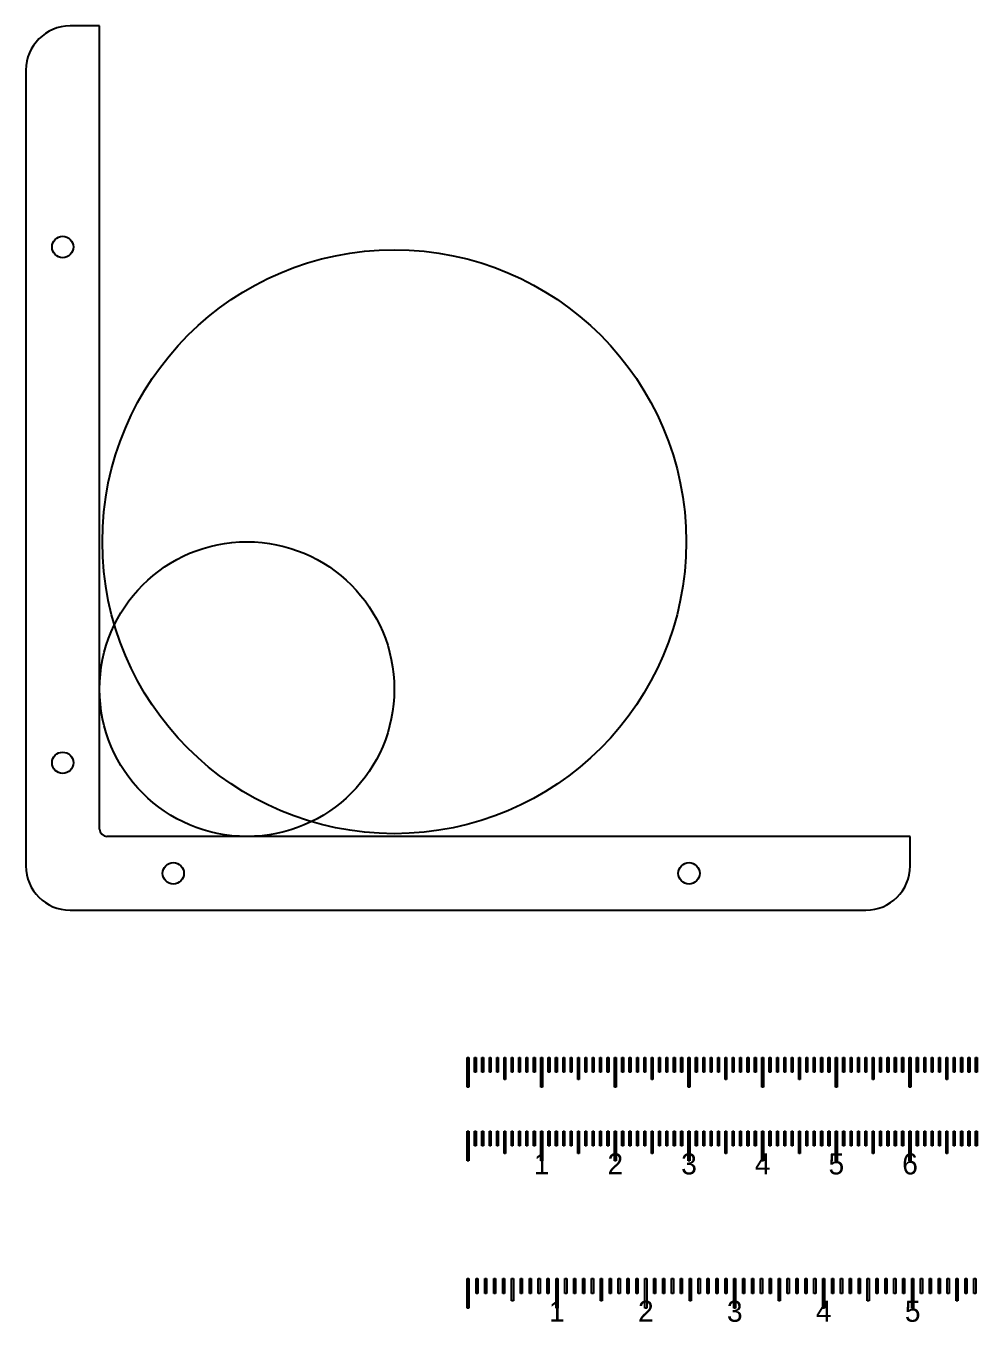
# Model space of a CAD drawing. Header units: millimetres. Extents: x 0 to 260, y -56 to 120.
# Drawn here: x 0 to 129.1, y -55.9 to 120 of the extents above; entities that cross this region are included whole.
import ezdxf

# ---------------------------------------------------------------- set-up
doc = ezdxf.new("R2010")
doc.units = ezdxf.units.MM
doc.layers.get('0').update_dxf_attribs({"lineweight": 25, "true_color": 0xffffff})
for name, color, linetype, lineweight, true_color in [('engrave', 6, 'Continuous', 25, 0xff00ff), ('guides', 1, 'Continuous', 25, 0xff0000), ('mark', 3, 'Continuous', 25, 0x00ff00)]:
    doc.layers.add(name, color=color, linetype=linetype, lineweight=lineweight, true_color=true_color)
doc.styles.add('textstyle0', font='')
doc.styles.add('textstyle1', font='')
doc.styles.add('textstyle2', font='')
doc.styles.add('textstyle27', font='')
doc.styles.add('textstyle28', font='')
doc.styles.add('textstyle29', font='')
doc.styles.add('textstyle3', font='')
doc.styles.add('textstyle30', font='')
doc.styles.add('textstyle31', font='')
doc.styles.add('textstyle4', font='')
doc.styles.add('textstyle5', font='')
doc.styles.get('textstyle0').set_extended_font_data('FreeMono')
doc.styles.get('textstyle1').set_extended_font_data('FreeMono')
doc.styles.get('textstyle2').set_extended_font_data('FreeMono')
doc.styles.get('textstyle27').set_extended_font_data('FreeMono')
doc.styles.get('textstyle28').set_extended_font_data('FreeMono')
doc.styles.get('textstyle29').set_extended_font_data('FreeMono')
doc.styles.get('textstyle3').set_extended_font_data('FreeMono')
doc.styles.get('textstyle30').set_extended_font_data('FreeMono')
doc.styles.get('textstyle31').set_extended_font_data('FreeMono')
doc.styles.get('textstyle4').set_extended_font_data('FreeMono')
doc.styles.get('textstyle5').set_extended_font_data('FreeMono')

msp = doc.modelspace()

# ---------------------------------------------------------------- linework, layer by layer
for p, q in [((10, 120), (6, 120)), ((10, 11), (10, 120)), ((0, 114), (0, 6)), ((120, 10), (11, 10)), ((120, 6), (120, 10)), ((6, 0), (114, 0))]:
    msp.add_line(p, q)
for centre in [(5, 90), (5, 20), (20, 5), (90, 5)]:
    msp.add_circle(centre, 1.45)
for centre, radius, start, end in [((6, 114), 6, 90, 180), ((11, 11), 1, 180, 270), ((6, 6), 6, 180, 270), ((114, 6), 6, 270, 0)]:
    msp.add_arc(centre, radius, start, end)
at = {"layer": 'engrave'}
for p, q in [((59.9, -20), (60.1, -20)), ((59.9, -24), (59.9, -20)), ((60.1, -20), (60.1, -24)), ((60.9, -20), (61.1, -20)), ((60.9, -22), (60.9, -20)), ((61.1, -20), (61.1, -22)), ((61.9, -20), (62.1, -20)), ((61.9, -22), (61.9, -20)), ((62.1, -20), (62.1, -22)), ((62.9, -20), (63.1, -20)), ((62.9, -22), (62.9, -20)), ((63.1, -20), (63.1, -22)), ((63.9, -20), (64.1, -20)), ((63.9, -22), (63.9, -20)), ((64.1, -20), (64.1, -22)), ((64.9, -20), (65.1, -20)), ((64.9, -23), (64.9, -20)), ((65.1, -20), (65.1, -23)), ((65.9, -20), (66.1, -20)), ((65.9, -22), (65.9, -20)), ((66.1, -20), (66.1, -22)), ((66.9, -20), (67.1, -20)), ((66.9, -22), (66.9, -20)), ((67.1, -20), (67.1, -22)), ((67.9, -20), (68.1, -20)), ((67.9, -22), (67.9, -20)), ((68.1, -20), (68.1, -22)), ((68.9, -20), (69.1, -20)), ((68.9, -22), (68.9, -20)), ((69.1, -20), (69.1, -22)), ((69.9, -20), (70.1, -20)), ((69.9, -24), (69.9, -20)), ((70.1, -20), (70.1, -24)), ((70.9, -20), (71.1, -20)), ((70.9, -22), (70.9, -20)), ((71.1, -20), (71.1, -22)), ((71.9, -20), (72.1, -20)), ((71.9, -22), (71.9, -20)), ((72.1, -20), (72.1, -22)), ((72.9, -20), (73.1, -20)), ((72.9, -22), (72.9, -20)), ((73.1, -20), (73.1, -22)), ((73.9, -20), (74.1, -20)), ((73.9, -22), (73.9, -20)), ((74.1, -20), (74.1, -22)), ((74.9, -20), (75.1, -20)), ((74.9, -23), (74.9, -20)), ((75.1, -20), (75.1, -23)), ((75.9, -20), (76.1, -20)), ((75.9, -22), (75.9, -20)), ((76.1, -20), (76.1, -22)), ((76.9, -20), (77.1, -20)), ((76.9, -22), (76.9, -20)), ((77.1, -20), (77.1, -22)), ((77.9, -20), (78.1, -20)), ((77.9, -22), (77.9, -20)), ((78.1, -20), (78.1, -22)), ((78.9, -20), (79.1, -20)), ((78.9, -22), (78.9, -20)), ((79.1, -20), (79.1, -22)), ((79.9, -20), (80.1, -20)), ((79.9, -24), (79.9, -20)), ((80.1, -20), (80.1, -24)), ((80.9, -20), (81.1, -20)), ((80.9, -22), (80.9, -20)), ((81.1, -20), (81.1, -22)), ((81.9, -20), (82.1, -20)), ((81.9, -22), (81.9, -20)), ((82.1, -20), (82.1, -22)), ((82.9, -20), (83.1, -20)), ((82.9, -22), (82.9, -20)), ((83.1, -20), (83.1, -22)), ((83.9, -20), (84.1, -20)), ((83.9, -22), (83.9, -20)), ((84.1, -20), (84.1, -22)), ((84.9, -20), (85.1, -20)), ((84.9, -23), (84.9, -20)), ((85.1, -20), (85.1, -23)), ((85.9, -20), (86.1, -20)), ((85.9, -22), (85.9, -20)), ((86.1, -20), (86.1, -22)), ((86.9, -20), (87.1, -20)), ((86.9, -22), (86.9, -20)), ((87.1, -20), (87.1, -22)), ((87.9, -20), (88.1, -20)), ((87.9, -22), (87.9, -20)), ((88.1, -20), (88.1, -22)), ((88.9, -20), (89.1, -20)), ((88.9, -22), (88.9, -20)), ((89.1, -20), (89.1, -22)), ((89.9, -20), (90.1, -20)), ((89.9, -24), (89.9, -20)), ((90.1, -20), (90.1, -24)), ((90.9, -20), (91.1, -20)), ((90.9, -22), (90.9, -20)), ((91.1, -20), (91.1, -22)), ((91.9, -20), (92.1, -20)), ((91.9, -22), (91.9, -20)), ((92.1, -20), (92.1, -22)), ((92.9, -20), (93.1, -20)), ((92.9, -22), (92.9, -20)), ((93.1, -20), (93.1, -22)), ((93.9, -20), (94.1, -20)), ((93.9, -22), (93.9, -20)), ((94.1, -20), (94.1, -22)), ((94.9, -20), (95.1, -20)), ((94.9, -23), (94.9, -20)), ((95.1, -20), (95.1, -23)), ((95.9, -20), (96.1, -20)), ((95.9, -22), (95.9, -20)), ((96.1, -20), (96.1, -22)), ((96.9, -20), (97.1, -20)), ((96.9, -22), (96.9, -20)), ((97.1, -20), (97.1, -22)), ((97.9, -20), (98.1, -20)), ((97.9, -22), (97.9, -20)), ((98.1, -20), (98.1, -22)), ((98.9, -20), (99.1, -20)), ((98.9, -22), (98.9, -20)), ((99.1, -20), (99.1, -22)), ((99.9, -20), (100.1, -20)), ((99.9, -24), (99.9, -20)), ((100.1, -20), (100.1, -24)), ((100.9, -20), (101.1, -20)), ((100.9, -22), (100.9, -20)), ((101.1, -20), (101.1, -22)), ((101.9, -20), (102.1, -20)), ((101.9, -22), (101.9, -20)), ((102.1, -20), (102.1, -22)), ((102.9, -20), (103.1, -20)), ((102.9, -22), (102.9, -20)), ((103.1, -20), (103.1, -22)), ((103.9, -20), (104.1, -20)), ((103.9, -22), (103.9, -20)), ((104.1, -20), (104.1, -22)), ((104.9, -20), (105.1, -20)), ((104.9, -23), (104.9, -20)), ((105.1, -20), (105.1, -23)), ((105.9, -20), (106.1, -20)), ((105.9, -22), (105.9, -20)), ((106.1, -20), (106.1, -22)), ((106.9, -20), (107.1, -20)), ((106.9, -22), (106.9, -20)), ((107.1, -20), (107.1, -22)), ((107.9, -20), (108.1, -20)), ((107.9, -22), (107.9, -20)), ((108.1, -20), (108.1, -22)), ((108.9, -20), (109.1, -20)), ((108.9, -22), (108.9, -20)), ((109.1, -20), (109.1, -22)), ((109.9, -20), (110.1, -20)), ((109.9, -24), (109.9, -20)), ((110.1, -20), (110.1, -24)), ((110.9, -20), (111.1, -20)), ((110.9, -22), (110.9, -20)), ((111.1, -20), (111.1, -22)), ((111.9, -20), (112.1, -20)), ((111.9, -22), (111.9, -20)), ((112.1, -20), (112.1, -22)), ((112.9, -20), (113.1, -20)), ((112.9, -22), (112.9, -20)), ((113.1, -20), (113.1, -22)), ((113.9, -20), (114.1, -20)), ((113.9, -22), (113.9, -20)), ((114.1, -20), (114.1, -22)), ((114.9, -20), (115.1, -20)), ((114.9, -23), (114.9, -20)), ((115.1, -20), (115.1, -23)), ((115.9, -20), (116.1, -20)), ((115.9, -22), (115.9, -20)), ((116.1, -20), (116.1, -22)), ((116.9, -20), (117.1, -20)), ((116.9, -22), (116.9, -20)), ((117.1, -20), (117.1, -22)), ((117.9, -20), (118.1, -20)), ((117.9, -22), (117.9, -20)), ((118.1, -20), (118.1, -22)), ((118.9, -20), (119.1, -20)), ((118.9, -22), (118.9, -20)), ((119.1, -20), (119.1, -22)), ((119.9, -20), (120.1, -20)), ((119.9, -24), (119.9, -20)), ((120.1, -20), (120.1, -24)), ((120.9, -20), (121.1, -20)), ((120.9, -22), (120.9, -20)), ((121.1, -20), (121.1, -22)), ((121.9, -20), (122.1, -20)), ((121.9, -22), (121.9, -20)), ((122.1, -20), (122.1, -22)), ((122.9, -20), (123.1, -20)), ((122.9, -22), (122.9, -20)), ((123.1, -20), (123.1, -22)), ((123.9, -20), (124.1, -20)), ((123.9, -22), (123.9, -20)), ((124.1, -20), (124.1, -22)), ((124.9, -20), (125.1, -20)), ((124.9, -23), (124.9, -20)), ((125.1, -20), (125.1, -23)), ((125.9, -20), (126.1, -20)), ((125.9, -22), (125.9, -20)), ((126.1, -20), (126.1, -22)), ((126.9, -20), (127.1, -20)), ((126.9, -22), (126.9, -20)), ((127.1, -20), (127.1, -22)), ((127.9, -20), (128.1, -20)), ((127.9, -22), (127.9, -20)), ((128.1, -20), (128.1, -22)), ((128.9, -20), (129.1, -20)), ((128.9, -22), (128.9, -20)), ((129.1, -20), (129.1, -22)), ((61.1, -22), (60.9, -22)), ((62.1, -22), (61.9, -22)), ((63.1, -22), (62.9, -22)), ((64.1, -22), (63.9, -22)), ((66.1, -22), (65.9, -22)), ((67.1, -22), (66.9, -22)), ((68.1, -22), (67.9, -22)), ((69.1, -22), (68.9, -22)), ((71.1, -22), (70.9, -22)), ((72.1, -22), (71.9, -22)), ((73.1, -22), (72.9, -22)), ((74.1, -22), (73.9, -22)), ((76.1, -22), (75.9, -22)), ((77.1, -22), (76.9, -22)), ((78.1, -22), (77.9, -22)), ((79.1, -22), (78.9, -22)), ((81.1, -22), (80.9, -22)), ((82.1, -22), (81.9, -22)), ((83.1, -22), (82.9, -22)), ((84.1, -22), (83.9, -22)), ((86.1, -22), (85.9, -22)), ((87.1, -22), (86.9, -22)), ((88.1, -22), (87.9, -22)), ((89.1, -22), (88.9, -22)), ((91.1, -22), (90.9, -22)), ((92.1, -22), (91.9, -22)), ((93.1, -22), (92.9, -22)), ((94.1, -22), (93.9, -22)), ((96.1, -22), (95.9, -22)), ((97.1, -22), (96.9, -22)), ((98.1, -22), (97.9, -22)), ((99.1, -22), (98.9, -22)), ((101.1, -22), (100.9, -22)), ((102.1, -22), (101.9, -22)), ((103.1, -22), (102.9, -22)), ((104.1, -22), (103.9, -22)), ((106.1, -22), (105.9, -22)), ((107.1, -22), (106.9, -22)), ((108.1, -22), (107.9, -22)), ((109.1, -22), (108.9, -22)), ((111.1, -22), (110.9, -22)), ((112.1, -22), (111.9, -22)), ((113.1, -22), (112.9, -22)), ((114.1, -22), (113.9, -22)), ((116.1, -22), (115.9, -22)), ((117.1, -22), (116.9, -22)), ((118.1, -22), (117.9, -22)), ((119.1, -22), (118.9, -22)), ((121.1, -22), (120.9, -22)), ((122.1, -22), (121.9, -22)), ((123.1, -22), (122.9, -22)), ((124.1, -22), (123.9, -22)), ((126.1, -22), (125.9, -22)), ((127.1, -22), (126.9, -22)), ((128.1, -22), (127.9, -22)), ((129.1, -22), (128.9, -22)), ((60.1, -24), (59.9, -24)), ((65.1, -23), (64.9, -23)), ((70.1, -24), (69.9, -24)), ((75.1, -23), (74.9, -23)), ((80.1, -24), (79.9, -24)), ((85.1, -23), (84.9, -23)), ((90.1, -24), (89.9, -24)), ((95.1, -23), (94.9, -23)), ((100.1, -24), (99.9, -24)), ((105.1, -23), (104.9, -23)), ((110.1, -24), (109.9, -24)), ((115.1, -23), (114.9, -23)), ((120.1, -24), (119.9, -24)), ((125.1, -23), (124.9, -23)), ((59.9, -30), (60.1, -30)), ((59.9, -34), (59.9, -30)), ((60.1, -30), (60.1, -34)), ((60.9, -30), (61.1, -30)), ((60.9, -32), (60.9, -30)), ((61.1, -30), (61.1, -32)), ((61.9, -30), (62.1, -30)), ((61.9, -32), (61.9, -30)), ((62.1, -30), (62.1, -32)), ((62.9, -30), (63.1, -30)), ((62.9, -32), (62.9, -30)), ((63.1, -30), (63.1, -32)), ((63.9, -30), (64.1, -30)), ((63.9, -32), (63.9, -30)), ((64.1, -30), (64.1, -32)), ((64.9, -30), (65.1, -30)), ((64.9, -33), (64.9, -30)), ((65.1, -30), (65.1, -33)), ((65.9, -30), (66.1, -30)), ((65.9, -32), (65.9, -30)), ((66.1, -30), (66.1, -32)), ((66.9, -30), (67.1, -30)), ((66.9, -32), (66.9, -30)), ((67.1, -30), (67.1, -32)), ((67.9, -30), (68.1, -30)), ((67.9, -32), (67.9, -30)), ((68.1, -30), (68.1, -32)), ((68.9, -30), (69.1, -30)), ((68.9, -32), (68.9, -30)), ((69.1, -30), (69.1, -32)), ((69.9, -30), (70.1, -30)), ((69.9, -34), (69.9, -30)), ((70.1, -30), (70.1, -34)), ((70.9, -30), (71.1, -30)), ((70.9, -32), (70.9, -30)), ((71.1, -30), (71.1, -32)), ((71.9, -30), (72.1, -30)), ((71.9, -32), (71.9, -30)), ((72.1, -30), (72.1, -32)), ((72.9, -30), (73.1, -30)), ((72.9, -32), (72.9, -30)), ((73.1, -30), (73.1, -32)), ((73.9, -30), (74.1, -30)), ((73.9, -32), (73.9, -30)), ((74.1, -30), (74.1, -32)), ((74.9, -30), (75.1, -30)), ((74.9, -33), (74.9, -30)), ((75.1, -30), (75.1, -33)), ((75.9, -30), (76.1, -30)), ((75.9, -32), (75.9, -30)), ((76.1, -30), (76.1, -32)), ((76.9, -30), (77.1, -30)), ((76.9, -32), (76.9, -30)), ((77.1, -30), (77.1, -32)), ((77.9, -30), (78.1, -30)), ((77.9, -32), (77.9, -30)), ((78.1, -30), (78.1, -32)), ((78.9, -30), (79.1, -30)), ((78.9, -32), (78.9, -30)), ((79.1, -30), (79.1, -32)), ((79.9, -30), (80.1, -30)), ((79.9, -34), (79.9, -30)), ((80.1, -30), (80.1, -34)), ((80.9, -30), (81.1, -30)), ((80.9, -32), (80.9, -30)), ((81.1, -30), (81.1, -32)), ((81.9, -30), (82.1, -30)), ((81.9, -32), (81.9, -30)), ((82.1, -30), (82.1, -32)), ((82.9, -30), (83.1, -30)), ((82.9, -32), (82.9, -30)), ((83.1, -30), (83.1, -32)), ((83.9, -30), (84.1, -30)), ((83.9, -32), (83.9, -30)), ((84.1, -30), (84.1, -32)), ((84.9, -30), (85.1, -30)), ((84.9, -33), (84.9, -30)), ((85.1, -30), (85.1, -33)), ((85.9, -30), (86.1, -30)), ((85.9, -32), (85.9, -30)), ((86.1, -30), (86.1, -32)), ((86.9, -30), (87.1, -30)), ((86.9, -32), (86.9, -30)), ((87.1, -30), (87.1, -32)), ((87.9, -30), (88.1, -30)), ((87.9, -32), (87.9, -30)), ((88.1, -30), (88.1, -32)), ((88.9, -30), (89.1, -30)), ((88.9, -32), (88.9, -30)), ((89.1, -30), (89.1, -32)), ((89.9, -30), (90.1, -30)), ((89.9, -34), (89.9, -30)), ((90.1, -30), (90.1, -34)), ((90.9, -30), (91.1, -30)), ((90.9, -32), (90.9, -30)), ((91.1, -30), (91.1, -32)), ((91.9, -30), (92.1, -30)), ((91.9, -32), (91.9, -30)), ((92.1, -30), (92.1, -32)), ((92.9, -30), (93.1, -30)), ((92.9, -32), (92.9, -30)), ((93.1, -30), (93.1, -32)), ((93.9, -30), (94.1, -30)), ((93.9, -32), (93.9, -30)), ((94.1, -30), (94.1, -32)), ((94.9, -30), (95.1, -30)), ((94.9, -33), (94.9, -30)), ((95.1, -30), (95.1, -33)), ((95.9, -30), (96.1, -30)), ((95.9, -32), (95.9, -30)), ((96.1, -30), (96.1, -32)), ((96.9, -30), (97.1, -30)), ((96.9, -32), (96.9, -30)), ((97.1, -30), (97.1, -32)), ((97.9, -30), (98.1, -30)), ((97.9, -32), (97.9, -30)), ((98.1, -30), (98.1, -32)), ((98.9, -30), (99.1, -30)), ((98.9, -32), (98.9, -30)), ((99.1, -30), (99.1, -32)), ((99.9, -30), (100.1, -30)), ((99.9, -34), (99.9, -30)), ((100.1, -30), (100.1, -34)), ((100.9, -30), (101.1, -30)), ((100.9, -32), (100.9, -30)), ((101.1, -30), (101.1, -32)), ((101.9, -30), (102.1, -30)), ((101.9, -32), (101.9, -30)), ((102.1, -30), (102.1, -32)), ((102.9, -30), (103.1, -30)), ((102.9, -32), (102.9, -30)), ((103.1, -30), (103.1, -32)), ((103.9, -30), (104.1, -30)), ((103.9, -32), (103.9, -30)), ((104.1, -30), (104.1, -32)), ((104.9, -30), (105.1, -30)), ((104.9, -33), (104.9, -30)), ((105.1, -30), (105.1, -33)), ((105.9, -30), (106.1, -30)), ((105.9, -32), (105.9, -30)), ((106.1, -30), (106.1, -32)), ((106.9, -30), (107.1, -30)), ((106.9, -32), (106.9, -30)), ((107.1, -30), (107.1, -32)), ((107.9, -30), (108.1, -30)), ((107.9, -32), (107.9, -30)), ((108.1, -30), (108.1, -32)), ((108.9, -30), (109.1, -30)), ((108.9, -32), (108.9, -30)), ((109.1, -30), (109.1, -32)), ((109.9, -30), (110.1, -30)), ((109.9, -34), (109.9, -30)), ((110.1, -30), (110.1, -34)), ((110.9, -30), (111.1, -30)), ((110.9, -32), (110.9, -30)), ((111.1, -30), (111.1, -32)), ((111.9, -30), (112.1, -30)), ((111.9, -32), (111.9, -30)), ((112.1, -30), (112.1, -32)), ((112.9, -30), (113.1, -30)), ((112.9, -32), (112.9, -30)), ((113.1, -30), (113.1, -32)), ((113.9, -30), (114.1, -30)), ((113.9, -32), (113.9, -30)), ((114.1, -30), (114.1, -32)), ((114.9, -30), (115.1, -30)), ((114.9, -33), (114.9, -30)), ((115.1, -30), (115.1, -33)), ((115.9, -30), (116.1, -30)), ((115.9, -32), (115.9, -30)), ((116.1, -30), (116.1, -32)), ((116.9, -30), (117.1, -30)), ((116.9, -32), (116.9, -30)), ((117.1, -30), (117.1, -32)), ((117.9, -30), (118.1, -30)), ((117.9, -32), (117.9, -30)), ((118.1, -30), (118.1, -32)), ((118.9, -30), (119.1, -30)), ((118.9, -32), (118.9, -30)), ((119.1, -30), (119.1, -32)), ((119.9, -30), (120.1, -30)), ((119.9, -34), (119.9, -30)), ((120.1, -30), (120.1, -34)), ((120.9, -30), (121.1, -30)), ((120.9, -32), (120.9, -30)), ((121.1, -30), (121.1, -32)), ((121.9, -30), (122.1, -30)), ((121.9, -32), (121.9, -30)), ((122.1, -30), (122.1, -32)), ((122.9, -30), (123.1, -30)), ((122.9, -32), (122.9, -30)), ((123.1, -30), (123.1, -32)), ((123.9, -30), (124.1, -30)), ((123.9, -32), (123.9, -30)), ((124.1, -30), (124.1, -32)), ((124.9, -30), (125.1, -30)), ((124.9, -33), (124.9, -30)), ((125.1, -30), (125.1, -33)), ((125.9, -30), (126.1, -30)), ((125.9, -32), (125.9, -30)), ((126.1, -30), (126.1, -32)), ((126.9, -30), (127.1, -30)), ((126.9, -32), (126.9, -30)), ((127.1, -30), (127.1, -32)), ((127.9, -30), (128.1, -30)), ((127.9, -32), (127.9, -30)), ((128.1, -30), (128.1, -32)), ((128.9, -30), (129.1, -30)), ((128.9, -32), (128.9, -30)), ((129.1, -30), (129.1, -32)), ((61.1, -32), (60.9, -32)), ((62.1, -32), (61.9, -32)), ((63.1, -32), (62.9, -32)), ((64.1, -32), (63.9, -32)), ((65.1, -33), (64.9, -33)), ((66.1, -32), (65.9, -32)), ((67.1, -32), (66.9, -32)), ((68.1, -32), (67.9, -32)), ((69.1, -32), (68.9, -32)), ((71.1, -32), (70.9, -32)), ((72.1, -32), (71.9, -32)), ((73.1, -32), (72.9, -32)), ((74.1, -32), (73.9, -32)), ((75.1, -33), (74.9, -33)), ((76.1, -32), (75.9, -32)), ((77.1, -32), (76.9, -32)), ((78.1, -32), (77.9, -32)), ((79.1, -32), (78.9, -32)), ((81.1, -32), (80.9, -32)), ((82.1, -32), (81.9, -32)), ((83.1, -32), (82.9, -32)), ((84.1, -32), (83.9, -32)), ((85.1, -33), (84.9, -33)), ((86.1, -32), (85.9, -32)), ((87.1, -32), (86.9, -32)), ((88.1, -32), (87.9, -32)), ((89.1, -32), (88.9, -32)), ((91.1, -32), (90.9, -32)), ((92.1, -32), (91.9, -32)), ((93.1, -32), (92.9, -32)), ((94.1, -32), (93.9, -32)), ((95.1, -33), (94.9, -33)), ((96.1, -32), (95.9, -32)), ((97.1, -32), (96.9, -32)), ((98.1, -32), (97.9, -32)), ((99.1, -32), (98.9, -32)), ((101.1, -32), (100.9, -32)), ((102.1, -32), (101.9, -32)), ((103.1, -32), (102.9, -32)), ((104.1, -32), (103.9, -32)), ((105.1, -33), (104.9, -33)), ((106.1, -32), (105.9, -32)), ((107.1, -32), (106.9, -32)), ((108.1, -32), (107.9, -32)), ((109.1, -32), (108.9, -32)), ((111.1, -32), (110.9, -32)), ((112.1, -32), (111.9, -32)), ((113.1, -32), (112.9, -32)), ((114.1, -32), (113.9, -32)), ((115.1, -33), (114.9, -33)), ((116.1, -32), (115.9, -32)), ((117.1, -32), (116.9, -32)), ((118.1, -32), (117.9, -32)), ((119.1, -32), (118.9, -32)), ((121.1, -32), (120.9, -32)), ((122.1, -32), (121.9, -32)), ((123.1, -32), (122.9, -32)), ((124.1, -32), (123.9, -32)), ((125.1, -33), (124.9, -33)), ((126.1, -32), (125.9, -32)), ((127.1, -32), (126.9, -32)), ((128.1, -32), (127.9, -32)), ((129.1, -32), (128.9, -32)), ((60.1, -34), (59.9, -34)), ((70.1, -34), (69.9, -34)), ((80.1, -34), (79.9, -34)), ((90.1, -34), (89.9, -34)), ((100.1, -34), (99.9, -34)), ((110.1, -34), (109.9, -34)), ((120.1, -34), (119.9, -34)), ((59.88, -50), (60.12, -50)), ((59.88, -54), (59.88, -50)), ((60.12, -50), (60.12, -54)), ((61.09, -50), (61.33, -50)), ((61.09, -52), (61.09, -50)), ((61.33, -50), (61.33, -52)), ((62.29, -50), (62.53, -50)), ((62.29, -52), (62.29, -50)), ((62.53, -50), (62.53, -52)), ((63.5, -50), (63.74, -50)), ((63.5, -52), (63.5, -50)), ((63.74, -50), (63.74, -52)), ((64.71, -50), (64.95, -50)), ((64.71, -52), (64.71, -50)), ((64.95, -50), (64.95, -52)), ((65.91, -50), (66.16, -50)), ((65.91, -53), (65.91, -50)), ((66.16, -50), (66.16, -53)), ((67.12, -50), (67.36, -50)), ((67.12, -52), (67.12, -50)), ((67.36, -50), (67.36, -52)), ((68.33, -50), (68.57, -50)), ((68.33, -52), (68.33, -50)), ((68.57, -50), (68.57, -52)), ((69.54, -50), (69.78, -50)), ((69.54, -52), (69.54, -50)), ((69.78, -50), (69.78, -52)), ((70.74, -50), (70.98, -50)), ((70.74, -52), (70.74, -50)), ((70.98, -50), (70.98, -52)), ((71.95, -50), (72.19, -50)), ((71.95, -54), (71.95, -50)), ((72.19, -50), (72.19, -54)), ((73.16, -50), (73.4, -50)), ((73.16, -52), (73.16, -50)), ((73.4, -50), (73.4, -52)), ((74.36, -50), (74.61, -50)), ((74.36, -52), (74.36, -50)), ((74.61, -50), (74.61, -52)), ((75.57, -50), (75.81, -50)), ((75.57, -52), (75.57, -50)), ((75.81, -50), (75.81, -52)), ((76.78, -50), (77.02, -50)), ((76.78, -52), (76.78, -50)), ((77.02, -50), (77.02, -52)), ((77.99, -50), (78.23, -50)), ((77.99, -53), (77.99, -50)), ((78.23, -50), (78.23, -53)), ((79.19, -50), (79.43, -50)), ((79.19, -52), (79.19, -50)), ((79.43, -50), (79.43, -52)), ((80.4, -50), (80.64, -50)), ((80.4, -52), (80.4, -50)), ((80.64, -50), (80.64, -52)), ((81.61, -50), (81.85, -50)), ((81.61, -52), (81.61, -50)), ((81.85, -50), (81.85, -52)), ((82.81, -50), (83.06, -50)), ((82.81, -52), (82.81, -50)), ((83.06, -50), (83.06, -52)), ((84.02, -50), (84.26, -50)), ((84.02, -54), (84.02, -50)), ((84.26, -50), (84.26, -54)), ((85.23, -50), (85.47, -50)), ((85.23, -52), (85.23, -50)), ((85.47, -50), (85.47, -52)), ((86.44, -50), (86.68, -50)), ((86.44, -52), (86.44, -50)), ((86.68, -50), (86.68, -52)), ((87.64, -50), (87.88, -50)), ((87.64, -52), (87.64, -50)), ((87.88, -50), (87.88, -52)), ((88.85, -50), (89.09, -50)), ((88.85, -52), (88.85, -50)), ((89.09, -50), (89.09, -52)), ((90.06, -50), (90.3, -50)), ((90.06, -53), (90.06, -50)), ((90.3, -50), (90.3, -53)), ((91.26, -50), (91.51, -50)), ((91.26, -52), (91.26, -50)), ((91.51, -50), (91.51, -52)), ((92.47, -50), (92.71, -50)), ((92.47, -52), (92.47, -50)), ((92.71, -50), (92.71, -52)), ((93.68, -50), (93.92, -50)), ((93.68, -52), (93.68, -50)), ((93.92, -50), (93.92, -52)), ((94.89, -50), (95.13, -50)), ((94.89, -52), (94.89, -50)), ((95.13, -50), (95.13, -52)), ((96.09, -50), (96.33, -50)), ((96.09, -54), (96.09, -50)), ((96.33, -50), (96.33, -54)), ((97.3, -50), (97.54, -50)), ((97.3, -52), (97.3, -50)), ((97.54, -50), (97.54, -52)), ((98.51, -50), (98.75, -50)), ((98.51, -52), (98.51, -50)), ((98.75, -50), (98.75, -52)), ((99.71, -50), (99.96, -50)), ((99.71, -52), (99.71, -50)), ((99.96, -50), (99.96, -52)), ((100.92, -50), (101.16, -50)), ((100.92, -52), (100.92, -50)), ((101.16, -50), (101.16, -52)), ((102.13, -50), (102.37, -50)), ((102.13, -53), (102.13, -50)), ((102.37, -50), (102.37, -53)), ((103.34, -50), (103.58, -50)), ((103.34, -52), (103.34, -50)), ((103.58, -50), (103.58, -52)), ((104.54, -50), (104.78, -50)), ((104.54, -52), (104.54, -50)), ((104.78, -50), (104.78, -52)), ((105.75, -50), (105.99, -50)), ((105.75, -52), (105.75, -50)), ((105.99, -50), (105.99, -52)), ((106.96, -50), (107.2, -50)), ((106.96, -52), (106.96, -50)), ((107.2, -50), (107.2, -52)), ((108.16, -50), (108.41, -50)), ((108.16, -54), (108.16, -50)), ((108.41, -50), (108.41, -54)), ((109.37, -50), (109.61, -50)), ((109.37, -52), (109.37, -50)), ((109.61, -50), (109.61, -52)), ((110.58, -50), (110.82, -50)), ((110.58, -52), (110.58, -50)), ((110.82, -50), (110.82, -52)), ((111.78, -50), (112.03, -50)), ((111.78, -52), (111.78, -50)), ((112.03, -50), (112.03, -52)), ((112.99, -50), (113.23, -50)), ((112.99, -52), (112.99, -50)), ((113.23, -50), (113.23, -52)), ((114.2, -50), (114.44, -50)), ((114.2, -53), (114.2, -50)), ((114.44, -50), (114.44, -53)), ((115.41, -50), (115.65, -50)), ((115.41, -52), (115.41, -50)), ((115.65, -50), (115.65, -52)), ((116.61, -50), (116.85, -50)), ((116.61, -52), (116.61, -50)), ((116.85, -50), (116.85, -52)), ((117.82, -50), (118.06, -50)), ((117.82, -52), (117.82, -50)), ((118.06, -50), (118.06, -52)), ((119.03, -50), (119.27, -50)), ((119.03, -52), (119.03, -50)), ((119.27, -50), (119.27, -52)), ((120.23, -50), (120.48, -50)), ((120.23, -54), (120.23, -50)), ((120.48, -50), (120.48, -54)), ((121.44, -50), (121.68, -50)), ((121.44, -52), (121.44, -50)), ((121.68, -50), (121.68, -52)), ((122.65, -50), (122.89, -50)), ((122.65, -52), (122.65, -50)), ((122.89, -50), (122.89, -52)), ((123.86, -50), (124.1, -50)), ((123.86, -52), (123.86, -50)), ((124.1, -50), (124.1, -52)), ((125.06, -50), (125.3, -50)), ((125.06, -52), (125.06, -50)), ((125.3, -50), (125.3, -52)), ((126.27, -50), (126.51, -50)), ((126.27, -53), (126.27, -50)), ((126.51, -50), (126.51, -53)), ((127.48, -50), (127.72, -50)), ((127.48, -52), (127.48, -50)), ((127.72, -50), (127.72, -52)), ((128.68, -50), (128.93, -50)), ((128.68, -52), (128.68, -50)), ((128.93, -50), (128.93, -52)), ((61.33, -52), (61.09, -52)), ((62.53, -52), (62.29, -52)), ((63.74, -52), (63.5, -52)), ((64.95, -52), (64.71, -52)), ((67.36, -52), (67.12, -52)), ((68.57, -52), (68.33, -52)), ((69.78, -52), (69.54, -52)), ((70.98, -52), (70.74, -52)), ((73.4, -52), (73.16, -52)), ((74.61, -52), (74.36, -52)), ((75.81, -52), (75.57, -52)), ((77.02, -52), (76.78, -52)), ((79.43, -52), (79.19, -52)), ((80.64, -52), (80.4, -52)), ((81.85, -52), (81.61, -52)), ((83.06, -52), (82.81, -52)), ((85.47, -52), (85.23, -52)), ((86.68, -52), (86.44, -52)), ((87.88, -52), (87.64, -52)), ((89.09, -52), (88.85, -52)), ((91.51, -52), (91.26, -52)), ((92.71, -52), (92.47, -52)), ((93.92, -52), (93.68, -52)), ((95.13, -52), (94.89, -52)), ((97.54, -52), (97.3, -52)), ((98.75, -52), (98.51, -52)), ((99.96, -52), (99.71, -52)), ((101.16, -52), (100.92, -52)), ((103.58, -52), (103.34, -52)), ((104.78, -52), (104.54, -52)), ((105.99, -52), (105.75, -52)), ((107.2, -52), (106.96, -52)), ((109.61, -52), (109.37, -52)), ((110.82, -52), (110.58, -52)), ((112.03, -52), (111.78, -52)), ((113.23, -52), (112.99, -52)), ((115.65, -52), (115.41, -52)), ((116.85, -52), (116.61, -52)), ((118.06, -52), (117.82, -52)), ((119.27, -52), (119.03, -52)), ((121.68, -52), (121.44, -52)), ((122.89, -52), (122.65, -52)), ((124.1, -52), (123.86, -52)), ((125.3, -52), (125.06, -52)), ((127.72, -52), (127.48, -52)), ((128.93, -52), (128.68, -52)), ((60.12, -54), (59.88, -54)), ((66.16, -53), (65.91, -53)), ((72.19, -54), (71.95, -54)), ((78.23, -53), (77.99, -53)), ((84.26, -54), (84.02, -54)), ((90.3, -53), (90.06, -53)), ((96.33, -54), (96.09, -54)), ((102.37, -53), (102.13, -53)), ((108.41, -54), (108.16, -54)), ((114.44, -53), (114.2, -53)), ((120.48, -54), (120.23, -54)), ((126.51, -53), (126.27, -53))]:
    msp.add_line(p, q, dxfattribs=at)
at = {"layer": 'guides'}
for centre, radius in [((50, 50), 39.62), ((30, 30), 20)]:
    msp.add_circle(centre, radius, dxfattribs=at)

# ---------------------------------------------------------------- texts
at = {"layer": 'mark', "attachment_point": 2}
for s, insert, char_height, style in [('\\H2.85714;1', (70, -33), 5, 'textstyle0'), ('\\H2.85714;2', (80, -33), 5, 'textstyle1'), ('\\H2.85714;3', (90, -33), 5, 'textstyle2'), ('\\H2.85714;4', (100, -33), 5, 'textstyle3'), ('\\H2.85714;5', (110, -33), 5, 'textstyle4'), ('\\H2.85714;6', (120, -33), 5, 'textstyle5'), ('\\H2.85714;1', (72.07, -53), 6.0355, 'textstyle31'), ('\\H2.85714;2', (84.14, -53), 6.0355, 'textstyle30'), ('\\H2.85714;3', (96.21, -53), 6.0355, 'textstyle29'), ('\\H2.85714;4', (108.28, -53), 6.0355, 'textstyle28'), ('\\H2.85714;5', (120.36, -53), 6.0355, 'textstyle27')]:
    msp.add_mtext(s, dxfattribs=dict(at, insert=insert, char_height=char_height, style=style))

doc.saveas('drawing.dxf')
